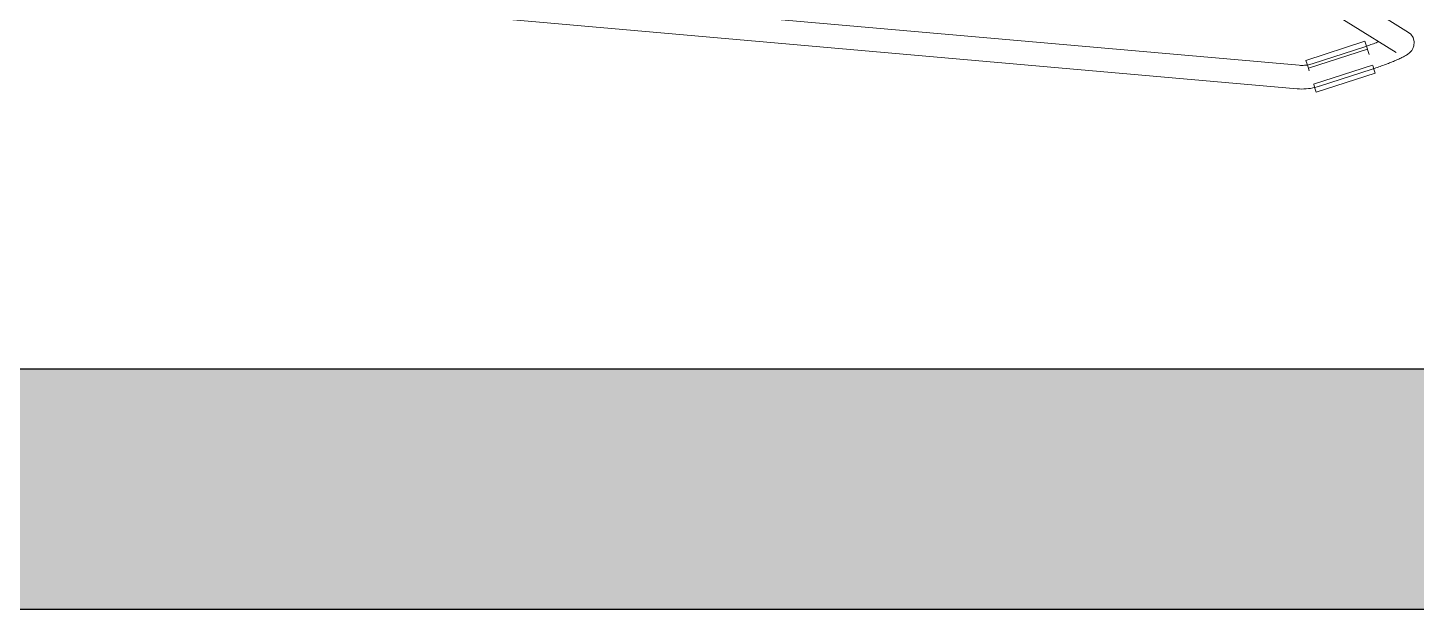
# Model space of a CAD drawing. Header units: millimetres. Extents: x 155927 to 317870, y -36033 to 97293.
# Drawn here: x 227057 to 227763, y 15109 to 15404 of the extents above; entities that cross this region are included whole.
import ezdxf

# ---------------------------------------------------------------- set-up
doc = ezdxf.new("R2010")
doc.units = ezdxf.units.MM
doc.header["$MEASUREMENT"] = 0
for name, color, linetype, lineweight in [('A-WALL', 7, 'CONTINUOUS', 9), ('A-WALL-PATT', 7, 'CONTINUOUS', 9), ('I-FURN', 8, 'CONTINUOUS', 9)]:
    doc.layers.add(name, color=color, linetype=linetype, lineweight=lineweight)

msp = doc.modelspace()

# ---------------------------------------------------------------- hatches: boundary and pattern name
at = {"layer": 'A-WALL-PATT'}
h = msp.add_hatch(color=256, dxfattribs=at)
h.paths.add_polyline_path([(227144.28, 15108.61), (229286.13, 15108.61), (229286.13, 15230.61), (226472.83, 15230.61), (226472.83, 15108.61), (226843.55, 15108.61)], flags=0)
h.paths.add_polyline_path([(230351.83, 15108.61), (230351.83, 15230.61), (230296.13, 15230.61), (230296.13, 15108.61)], flags=0)

# ---------------------------------------------------------------- linework, layer by layer
at = {"layer": 'A-WALL', "lineweight": 30}
for p, q in [((229286.13, 15230.61), (226878.08, 15230.61)), ((226472.83, 15108.61), (229286.13, 15108.61))]:
    msp.add_line(p, q, dxfattribs=at)
at = {"layer": 'I-FURN'}
for p, q in [((227703.93, 15385.17), (227279.58, 15422.45)), ((227709.58, 15419), (227753.17, 15391.7)), ((227759.54, 15401.87), (227722.77, 15424.9)), ((227259.56, 15412.16), (227702.88, 15373.21)), ((227760.66, 15400.97), (227759.54, 15401.87)), ((227760.66, 15400.97), (227761.89, 15399.24)), ((227761.89, 15399.24), (227762.47, 15397.01)), ((227737.35, 15397.34), (227707.35, 15387.65)), ((227708.65, 15383.61), (227738.66, 15393.3)), ((227737.31, 15394.62), (227710.49, 15385.91)), ((227737.64, 15394.73), (227737.31, 15394.62)), ((227737.35, 15397.34), (227737.98, 15395.39)), ((227738.33, 15394.96), (227737.64, 15394.73)), ((227737.98, 15395.39), (227738.62, 15393.42)), ((227739.02, 15395.19), (227738.33, 15394.96)), ((227739.49, 15390.72), (227738.69, 15393.2)), ((227739.7, 15395.42), (227739.02, 15395.19)), ((227740.38, 15395.65), (227739.7, 15395.42)), ((227741.05, 15395.89), (227740.38, 15395.65)), ((227741.72, 15396.12), (227741.05, 15395.89)), ((227742.38, 15396.36), (227741.72, 15396.12)), ((227743.02, 15396.59), (227742.38, 15396.36)), ((227743.66, 15396.83), (227743.02, 15396.59)), ((227744.28, 15397.06), (227743.66, 15396.83)), ((227759.01, 15390.69), (227758.62, 15390.44)), ((227759.4, 15390.97), (227759.01, 15390.69)), ((227759.8, 15391.28), (227759.4, 15390.97)), ((227760.23, 15391.65), (227759.8, 15391.28)), ((227760.69, 15392.12), (227760.23, 15391.65)), ((227761.21, 15392.75), (227760.69, 15392.12)), ((227761.78, 15393.66), (227761.21, 15392.75)), ((227762.3, 15395.04), (227761.78, 15393.66)), ((227762.47, 15397.01), (227762.3, 15395.04)), ((227703.95, 15385.16), (227703.93, 15385.16)), ((227704.61, 15385.12), (227703.95, 15385.16)), ((227705.28, 15385.1), (227704.61, 15385.12)), ((227705.94, 15385.11), (227705.28, 15385.1)), ((227706.6, 15385.14), (227705.94, 15385.11)), ((227707.26, 15385.21), (227706.6, 15385.14)), ((227707.92, 15385.29), (227707.26, 15385.21)), ((227707.98, 15385.7), (227707.35, 15387.65)), ((227708.57, 15385.41), (227707.92, 15385.29)), ((227708.62, 15383.73), (227707.98, 15385.7)), ((227709.21, 15385.55), (227708.57, 15385.41)), ((227709.06, 15382.35), (227708.69, 15383.51)), ((227709.86, 15385.72), (227709.21, 15385.55)), ((227710.49, 15385.91), (227709.86, 15385.72)), ((227741.27, 15385.23), (227711.26, 15375.54)), ((227741.3, 15385.11), (227741.94, 15383.14)), ((227742.21, 15383.6), (227741.47, 15383.36)), ((227742.95, 15383.85), (227742.21, 15383.6)), ((227743.68, 15384.1), (227742.95, 15383.85)), ((227744.41, 15384.35), (227743.68, 15384.1)), ((227745.13, 15384.6), (227744.41, 15384.35)), ((227745.85, 15384.85), (227745.13, 15384.6)), ((227746.55, 15385.11), (227745.85, 15384.85)), ((227747.25, 15385.36), (227746.55, 15385.11)), ((227747.94, 15385.62), (227747.25, 15385.36)), ((227748.62, 15385.87), (227747.94, 15385.62)), ((227749.28, 15386.13), (227748.62, 15385.87)), ((227749.94, 15386.38), (227749.28, 15386.13)), ((227750.58, 15386.63), (227749.94, 15386.38)), ((227751.2, 15386.88), (227750.58, 15386.63)), ((227751.81, 15387.13), (227751.2, 15386.88)), ((227752.41, 15387.38), (227751.81, 15387.13)), ((227752.99, 15387.62), (227752.41, 15387.38)), ((227753.55, 15387.87), (227752.99, 15387.62)), ((227754.09, 15388.11), (227753.55, 15387.87)), ((227754.62, 15388.34), (227754.09, 15388.11)), ((227755.13, 15388.58), (227754.62, 15388.34)), ((227755.62, 15388.81), (227755.13, 15388.58)), ((227756.1, 15389.04), (227755.62, 15388.81)), ((227756.55, 15389.27), (227756.1, 15389.04)), ((227756.99, 15389.5), (227756.55, 15389.27)), ((227757.42, 15389.73), (227756.99, 15389.5)), ((227757.83, 15389.96), (227757.42, 15389.73)), ((227758.23, 15390.2), (227757.83, 15389.96)), ((227758.62, 15390.44), (227758.23, 15390.2)), ((227742.57, 15381.19), (227712.56, 15371.5)), ((227714.2, 15374.5), (227741.01, 15383.21)), ((227741.47, 15383.36), (227741.01, 15383.21)), ((227741.94, 15383.14), (227742.57, 15381.19)), ((227702.88, 15373.21), (227704.02, 15373.13)), ((227704.02, 15373.13), (227705.16, 15373.1)), ((227705.16, 15373.1), (227706.3, 15373.11)), ((227706.3, 15373.11), (227707.44, 15373.17)), ((227707.44, 15373.17), (227708.58, 15373.28)), ((227708.58, 15373.28), (227709.71, 15373.43)), ((227709.71, 15373.43), (227710.84, 15373.63)), ((227710.84, 15373.63), (227711.96, 15373.87)), ((227711.93, 15373.45), (227711.3, 15375.42)), ((227712.56, 15371.5), (227711.93, 15373.45)), ((227711.96, 15373.87), (227713.06, 15374.15)), ((227713.06, 15374.15), (227714.15, 15374.48)), ((227714.15, 15374.48), (227714.2, 15374.5))]:
    msp.add_line(p, q, dxfattribs=at)

doc.saveas('drawing.dxf')
